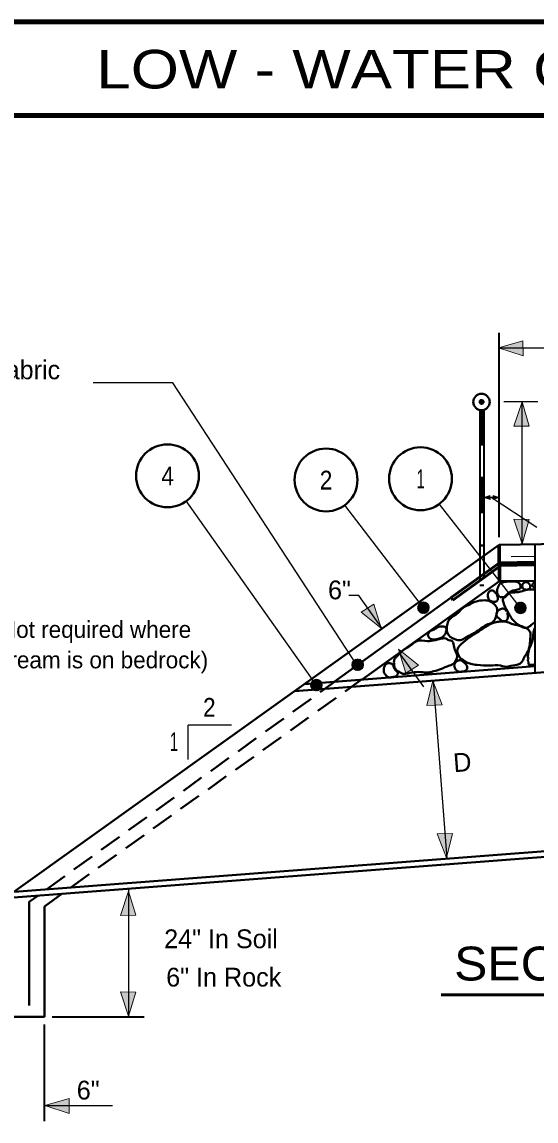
# Model space of a CAD drawing. Extents: x -8731 to -2100, y -66514 to -56618.
# Drawn here: x -3163 to -2854, y -66113 to -65453 of the extents above; entities that cross this region are included whole.
import ezdxf
from ezdxf.enums import TextEntityAlignment as Align

# ---------------------------------------------------------------- set-up
doc = ezdxf.new("R2010")
doc.units = 0
doc.header["$LTSCALE"] = 4.5
doc.header["$PDMODE"] = 32
doc.header["$PDSIZE"] = 2.25
doc.linetypes.add('MEDIUM_DASHED', pattern=[4.5, 3, -1.5])
doc.layers.add('1', color=7, linetype='Continuous', lineweight=13)
doc.layers.add('3', color=7, linetype='Continuous', lineweight=40)

msp = doc.modelspace()

# ---------------------------------------------------------------- hatches: boundary and pattern name
at = {"layer": '1'}
for points in [[(-2876.58, -65648.3), (-2861.92, -65653.14), (-2862.06, -65644.04)], [(-2862.56, -65680.72), (-2867.4, -65695.36), (-2858.28, -65695.24)], [(-2885.46, -65738.06), (-2881.78, -65739.28), (-2881.82, -65736.98)], [(-2876.26, -65738.06), (-2879.94, -65739.28), (-2879.92, -65736.98)], [(-2862.56, -65765.88), (-2867.4, -65751.24), (-2858.28, -65751.36)], [(-2947.18, -65816.68), (-2959.24, -65807.04), (-2951.54, -65802.18)], [(-2936.76, -65829.22), (-2924.72, -65838.84), (-2932.42, -65843.72)], [(-2916.1, -65848.24), (-2910.54, -65862.64), (-2919.64, -65862.96)], [(-2907.92, -65954.62), (-2913.46, -65940.22), (-2904.36, -65939.9)], [(-3098.82, -65974.46), (-3103.64, -65989.12), (-3094.54, -65988.98)], [(-3098.82, -66049.64), (-3103.64, -66035), (-3094.54, -66035.12)], [(-3149.06, -66103.3), (-3134.42, -66108.14), (-3134.54, -66099.04)]]:
    msp.add_hatch(color=256, dxfattribs=at).paths.add_polyline_path(points)

# ---------------------------------------------------------------- linework, layer by layer
at = {"layer": '1', "lineweight": 100}
for p, q in [((-2151.28, -65452.56), (-3643.5, -65452.56)), ((-2151.28, -65508.8), (-3643.5, -65508.8))]:
    msp.add_line(p, q, dxfattribs=at)
at = {"layer": '1'}
for p, q in [((-2921.14, -65807.74), (-2925.3, -65803.58)), ((-2921.42, -65807.74), (-2925.3, -65804.04)), ((-2921.88, -65807.74), (-2925.3, -65804.32)), ((-2922.32, -65807.74), (-2925.3, -65804.76)), ((-2920.68, -65807.74), (-2925.14, -65803.14)), ((-2922.92, -65807.6), (-2925.14, -65805.52)), ((-2920.54, -65807.44), (-2924.98, -65803)), ((-2920.1, -65807.3), (-2924.84, -65802.68)), ((-2919.8, -65807.14), (-2924.7, -65802.24)), ((-2919.5, -65807), (-2924.4, -65802.1)), ((-2919.2, -65806.84), (-2924.26, -65801.8)), ((-2919.06, -65806.4), (-2923.94, -65801.5)), ((-2918.76, -65806.26), (-2923.8, -65801.36)), ((-2918.6, -65805.96), (-2923.36, -65801.2)), ((-2918.6, -65805.52), (-2923.06, -65800.92)), ((-2918.46, -65805.08), (-2922.76, -65800.92)), ((-2918.3, -65804.76), (-2922.32, -65800.92)), ((-2918.3, -65804.48), (-2922.02, -65800.76)), ((-2918.3, -65804.04), (-2921.42, -65800.92)), ((-2918.3, -65803.58), (-2920.98, -65800.92)), ((-2918.46, -65803.14), (-2920.54, -65800.92)), ((-2862.92, -65807.88), (-2867.08, -65803.72)), ((-2863.22, -65807.88), (-2867.08, -65804.18)), ((-2863.66, -65807.88), (-2867.08, -65804.48)), ((-2864.1, -65807.88), (-2867.08, -65804.92)), ((-2862.48, -65807.88), (-2866.94, -65803.28)), ((-2864.7, -65807.74), (-2866.94, -65805.66)), ((-2862.32, -65807.6), (-2866.78, -65803.14)), ((-2861.88, -65807.44), (-2866.62, -65802.84)), ((-2861.58, -65807.3), (-2866.48, -65802.4)), ((-2861.28, -65807.14), (-2866.18, -65802.24)), ((-2860.98, -65807), (-2866.04, -65801.96)), ((-2860.84, -65806.56), (-2865.74, -65801.64)), ((-2860.54, -65806.4), (-2865.58, -65801.5)), ((-2860.4, -65806.12), (-2865.14, -65801.36)), ((-2860.4, -65805.66), (-2864.86, -65801.06)), ((-2860.24, -65805.22), (-2864.54, -65801.06)), ((-2860.1, -65804.92), (-2864.1, -65801.06)), ((-2860.1, -65804.62), (-2863.82, -65800.92)), ((-2860.1, -65804.18), (-2863.22, -65801.06)), ((-2860.1, -65803.72), (-2862.78, -65801.06)), ((-2860.24, -65803.28), (-2862.32, -65801.06)), ((-2960.62, -65842.04), (-2964.78, -65837.88)), ((-2960.94, -65842.04), (-2964.78, -65838.32)), ((-2961.38, -65842.04), (-2964.78, -65838.64)), ((-2960.18, -65842.04), (-2964.64, -65837.44)), ((-2960.04, -65841.76), (-2964.5, -65837.28)), ((-2959.58, -65841.6), (-2964.34, -65837)), ((-2959.3, -65841.44), (-2964.2, -65836.56)), ((-2959, -65841.3), (-2963.9, -65836.4)), ((-2958.7, -65841.16), (-2963.74, -65836.1)), ((-2958.56, -65840.72), (-2963.46, -65835.8)), ((-2958.26, -65840.56), (-2963.3, -65835.66)), ((-2958.1, -65840.26), (-2962.86, -65835.52)), ((-2958.1, -65839.82), (-2962.56, -65835.2)), ((-2957.96, -65839.36), (-2962.26, -65835.2)), ((-2957.82, -65839.08), (-2961.82, -65835.2)), ((-2957.82, -65838.78), (-2961.52, -65835.06)), ((-2957.82, -65838.32), (-2960.94, -65835.2)), ((-2957.82, -65837.88), (-2960.48, -65835.2)), ((-2957.96, -65837.44), (-2960.04, -65835.2)), ((-2961.82, -65842.04), (-2964.78, -65839.08)), ((-2962.42, -65841.9), (-2964.64, -65839.82)), ((-2985.42, -65854.22), (-2989.58, -65850.06)), ((-2985.74, -65854.22), (-2989.58, -65850.52)), ((-2986.18, -65854.22), (-2989.58, -65850.8)), ((-2986.62, -65854.22), (-2989.58, -65851.24)), ((-2984.98, -65854.22), (-2989.44, -65849.62)), ((-2987.22, -65854.08), (-2989.44, -65852)), ((-2984.84, -65853.92), (-2989.3, -65849.48)), ((-2984.38, -65853.78), (-2989.14, -65849.16)), ((-2984.1, -65853.64), (-2989, -65848.72)), ((-2983.8, -65853.48), (-2988.7, -65848.58)), ((-2983.5, -65853.32), (-2988.54, -65848.28)), ((-2983.34, -65852.88), (-2988.26, -65847.98)), ((-2983.06, -65852.74), (-2988.1, -65847.84)), ((-2982.9, -65852.44), (-2987.66, -65847.68)), ((-2982.9, -65852), (-2987.36, -65847.4)), ((-2982.76, -65851.56), (-2987.06, -65847.4)), ((-2982.62, -65851.24), (-2986.62, -65847.4)), ((-2982.62, -65850.96), (-2986.32, -65847.24)), ((-2982.62, -65850.52), (-2985.74, -65847.4)), ((-2982.62, -65850.06), (-2985.28, -65847.4)), ((-2982.76, -65849.62), (-2984.84, -65847.4))]:
    msp.add_line(p, q, dxfattribs=at)
for points in [[(-2876.58, -65648.3), (-2861.92, -65653.14), (-2862.06, -65644.04)], [(-2862.56, -65680.72), (-2867.4, -65695.36), (-2858.28, -65695.24)], [(-2885.46, -65738.06), (-2881.78, -65739.28), (-2881.82, -65736.98)], [(-2876.26, -65738.06), (-2879.94, -65739.28), (-2879.92, -65736.98)], [(-2862.56, -65765.88), (-2867.4, -65751.24), (-2858.28, -65751.36)], [(-2947.18, -65816.68), (-2959.24, -65807.04), (-2951.54, -65802.18)], [(-2936.76, -65829.22), (-2924.72, -65838.84), (-2932.42, -65843.72)], [(-2916.1, -65848.24), (-2910.54, -65862.64), (-2919.64, -65862.96)], [(-2907.92, -65954.62), (-2913.46, -65940.22), (-2904.36, -65939.9)], [(-3098.82, -65974.46), (-3103.64, -65989.12), (-3094.54, -65988.98)], [(-3098.82, -66049.64), (-3103.64, -66035), (-3094.54, -66035.12)], [(-3149.06, -66103.3), (-3134.42, -66108.14), (-3134.54, -66099.04)]]:
    msp.add_lwpolyline(points, close=True, dxfattribs=at)
for centre in [(-2921.72, -65804.32), (-2863.51, -65804.47), (-2961.23, -65838.63), (-2986.03, -65850.8)]:
    msp.add_circle(centre, 3.49, dxfattribs=at)
at = {"layer": '3', "lineweight": 35}
for p, q in [((-2876.28, -65762), (-2876.28, -65639.2)), ((-2887.86, -65685.52), (-2887.86, -65774.92)), ((-2885.5, -65685.52), (-2885.5, -65773.14)), ((-2854.9, -65766.32), (-2854.9, -65843.52)), ((-3144.78, -66049.94), (-3089.38, -66049.94)), ((-3149.38, -66112.6), (-3149.38, -66054.56))]:
    msp.add_line(p, q, dxfattribs=at)
at = {"layer": '3', "lineweight": 25}
for p, q in [((-2575.42, -65648.4), (-2876.28, -65648.4)), ((-3072.16, -65669.34), (-3120.12, -65669.34)), ((-2962.42, -65837.88), (-3072.16, -65669.34)), ((-2852.98, -65680.76), (-2873.46, -65680.76)), ((-2862.5, -65766.32), (-2862.5, -65680.76)), ((-2876.28, -65738.1), (-2885.5, -65738.1)), ((-2853.56, -65756.2), (-2881.04, -65738.1)), ((-2986.02, -65850.8), (-3064.14, -65740.16)), ((-2921.72, -65804.32), (-2968.94, -65742.7)), ((-2863.52, -65804.48), (-2912.22, -65741.96)), ((-2869.16, -65773.58), (-2854.9, -65773.44)), ((-2960.62, -65797.04), (-2966.58, -65797.04)), ((-2946.52, -65816.8), (-2960.62, -65797.04)), ((-2921.42, -65851.84), (-2936.28, -65831.2)), ((-2907.46, -65955.04), (-2915.78, -65848.12)), ((-3036.96, -65874.86), (-3063.1, -65874.86)), ((-3063.1, -65895.5), (-3063.1, -65874.86)), ((-3098.58, -66049.94), (-3098.58, -65973.02)), ((-3108.38, -66103.4), (-3149.38, -66103.4))]:
    msp.add_line(p, q, dxfattribs=at)
at = {"layer": '3', "lineweight": 53}
for p, q in [((-2887.86, -65685.82), (-2885.5, -65685.82)), ((-2887.86, -65686.12), (-2885.5, -65686.12)), ((-2887.86, -65686.72), (-2885.5, -65686.72)), ((-2887.86, -65687.32), (-2885.5, -65687.32)), ((-2887.86, -65688.2), (-2885.5, -65688.2)), ((-2887.86, -65689.08), (-2885.5, -65689.08)), ((-2887.86, -65689.84), (-2885.5, -65689.84)), ((-2887.86, -65690.72), (-2885.5, -65690.72)), ((-2887.86, -65691.62), (-2885.5, -65691.62)), ((-2887.86, -65692.64), (-2885.5, -65692.64)), ((-2887.86, -65693.54), (-2885.5, -65693.54)), ((-2887.86, -65694.44), (-2885.5, -65694.44)), ((-2887.86, -65695.32), (-2885.5, -65695.32)), ((-2887.86, -65696.22), (-2885.5, -65696.22)), ((-2887.86, -65697.12), (-2885.5, -65697.12)), ((-2887.86, -65698), (-2885.5, -65698)), ((-2887.86, -65699.04), (-2885.5, -65699.04)), ((-2887.86, -65700.08), (-2885.5, -65700.08)), ((-2887.86, -65700.52), (-2885.5, -65700.52)), ((-2887.86, -65701.12), (-2885.5, -65701.12)), ((-2887.86, -65701.56), (-2885.5, -65701.56)), ((-2887.86, -65702.3), (-2885.5, -65702.3)), ((-2887.86, -65703.2), (-2885.5, -65703.2)), ((-2887.86, -65703.94), (-2885.5, -65703.94)), ((-2887.86, -65704.68), (-2885.5, -65704.68)), ((-2887.86, -65705.42), (-2885.5, -65705.42)), ((-2887.86, -65706.02), (-2885.5, -65706.02)), ((-2887.86, -65726.66), (-2885.5, -65726.66)), ((-2887.86, -65727.26), (-2885.5, -65727.26)), ((-2887.86, -65728), (-2885.5, -65728)), ((-2887.86, -65728.88), (-2885.5, -65728.88)), ((-2887.86, -65729.78), (-2885.5, -65729.78)), ((-2887.86, -65730.68), (-2885.5, -65730.68)), ((-2887.86, -65731.72), (-2885.5, -65731.72)), ((-2887.86, -65732.6), (-2885.5, -65732.6)), ((-2887.86, -65733.04), (-2885.5, -65733.04)), ((-2887.86, -65733.8), (-2885.5, -65733.8)), ((-2887.86, -65734.84), (-2885.5, -65734.84)), ((-2887.86, -65735.72), (-2885.5, -65735.72)), ((-2887.86, -65736.6), (-2885.5, -65736.6)), ((-2887.86, -65737.5), (-2885.5, -65737.5)), ((-2887.86, -65738.24), (-2885.5, -65738.24)), ((-2887.86, -65738.54), (-2885.5, -65738.54)), ((-2887.86, -65739.28), (-2885.5, -65739.28)), ((-2887.86, -65740.16), (-2885.5, -65740.16)), ((-2887.86, -65741.06), (-2885.5, -65741.06)), ((-2887.86, -65741.52), (-2885.5, -65741.52)), ((-2887.86, -65742.1), (-2885.5, -65742.1)), ((-2887.86, -65743), (-2885.5, -65743)), ((-2887.86, -65743.44), (-2885.5, -65743.44)), ((-2887.86, -65744.04), (-2885.5, -65744.04)), ((-2887.86, -65744.78), (-2885.5, -65744.78)), ((-2887.86, -65745.36), (-2885.5, -65745.36)), ((-2887.86, -65746.12), (-2885.5, -65746.12)), ((-2887.86, -65746.72), (-2885.5, -65746.72)), ((-2905.1, -65798.24), (-2876.14, -65777.3)), ((-2904.06, -65799.72), (-2876.14, -65779.52)), ((-2876.14, -65777.3), (-2854.9, -65777)), ((-2876.14, -65778.92), (-2854.9, -65778.64)), ((-2904.06, -65799.72), (-2905.1, -65798.24)), ((-2695.26, -66036.88), (-2911.04, -66036.88))]:
    msp.add_line(p, q, dxfattribs=at)
at = {"layer": '3'}
for p, q in [((-2887.86, -65726.36), (-2885.5, -65726.36)), ((-2876.28, -65766.6), (-2575.42, -65761.7)), ((-3167.78, -65974.96), (-2876.28, -65766.6)), ((-2887.86, -65766.9), (-2885.5, -65766.9)), ((-2958.56, -65847.54), (-2875.98, -65788.44)), ((-2875.98, -65788.44), (-2854.9, -65788.14)), ((-2975.34, -65848.88), (-2905.1, -65798.24)), ((-2999.24, -65854.52), (-2481.42, -65814.88)), ((-2855.06, -65813.24), (-2857.28, -65814.72)), ((-2993.3, -65850.2), (-2854.9, -65839.52)), ((-3167.34, -65974.96), (-2159.32, -65897.58)), ((-3167.78, -65978.36), (-2313.46, -65912.88)), ((-3158.58, -65981.04), (-3153.38, -65977.32)), ((-3149.38, -65983.72), (-3138.82, -65976.14)), ((-3158.58, -66043.26), (-3158.58, -65981.04)), ((-3149.38, -66049.94), (-3149.38, -65983.72)), ((-3149.38, -66049.94), (-3167.78, -66049.94))]:
    msp.add_line(p, q, dxfattribs=at)
at = {"layer": '3', "lineweight": 70}
msp.add_line((-2876.28, -65766.6), (-2875.98, -65788.44), dxfattribs=at)
at = {"layer": '3', "linetype": 'MEDIUM_DASHED', "lineweight": 35}
for p, q in [((-2887.86, -65774.92), (-2887.86, -65790.8)), ((-2885.5, -65773.14), (-2885.5, -65790.8)), ((-2887.86, -65790.8), (-2885.5, -65790.8))]:
    msp.add_line(p, q, dxfattribs=at)
at = {"layer": '3', "linetype": 'MEDIUM_DASHED'}
for p, q in [((-3148.04, -65973.46), (-2975.18, -65848.88)), ((-3133.48, -65972.28), (-2958.86, -65847.54))]:
    msp.add_line(p, q, dxfattribs=at)
at = {"layer": '3'}
for centre, radius in [((-2886.9, -65680.77), 4.93), ((-3075.42, -65725.1), 18.87), ((-2980.23, -65727.62), 18.87), ((-2923.51, -65726.88), 18.87)]:
    msp.add_circle(centre, radius, dxfattribs=at)
for points in [[(-2875.84, -65798.08), (-2877.18, -65796.16), (-2877.46, -65794.38), (-2876.58, -65791.12), (-2875.4, -65789.62), (-2873.62, -65789.04), (-2866.78, -65788.58), (-2865, -65789.04), (-2863.66, -65790.52), (-2863.52, -65792.3), (-2865, -65793.48), (-2866.62, -65793.78), (-2871.68, -65796.3), (-2873.16, -65797.8), (-2875.7, -65797.94)], [(-2859.2, -65789.04), (-2860.98, -65789.18), (-2861.74, -65789.62), (-2862.32, -65790.36), (-2862.32, -65792), (-2861.44, -65793.2), (-2860.54, -65793.48), (-2859.2, -65793.48), (-2858.32, -65793.2), (-2858.02, -65792.6), (-2857.58, -65792), (-2857.72, -65790.8), (-2859.36, -65789.04)], [(-2854.9, -65788.88), (-2855.94, -65789.76), (-2856.24, -65790.36), (-2855.94, -65791.7), (-2854.9, -65792.3)], [(-2879.7, -65794.24), (-2880.58, -65793.92), (-2881.62, -65794.24), (-2882.52, -65794.96), (-2883.12, -65796.3), (-2883.12, -65797.5), (-2881.62, -65800.16), (-2880.58, -65800.6), (-2879.1, -65800.76), (-2878.36, -65800.6), (-2877.32, -65799.88), (-2877.32, -65797.5), (-2877.62, -65796.46), (-2878.22, -65795.56), (-2879.1, -65794.82), (-2879.1, -65794.52), (-2879.7, -65794.24), (-2879.86, -65794.38)], [(-2857.14, -65814.88), (-2858.62, -65815.92), (-2860.1, -65816.5), (-2863.52, -65815.32), (-2865, -65814.42), (-2866.94, -65812.8), (-2868.42, -65811.16), (-2871.24, -65806.4), (-2873.76, -65801.2), (-2873.9, -65798.98), (-2872.28, -65797.64), (-2870.5, -65795.86), (-2867.08, -65795.12), (-2864.1, -65794.82), (-2860.4, -65793.78), (-2856.82, -65793.34), (-2855.06, -65793.34)], [(-2901.22, -65823.78), (-2906.72, -65820.66), (-2907.46, -65819.02), (-2907.62, -65815.6), (-2906.88, -65812.48), (-2903.16, -65809.08), (-2901.68, -65808.04), (-2898.7, -65805.08), (-2895.44, -65803), (-2893.82, -65802.4), (-2892.18, -65801.36), (-2890.7, -65800.76), (-2884.9, -65799.88), (-2883.42, -65800.02), (-2880.14, -65801.5), (-2878.5, -65803), (-2877.62, -65804.48), (-2877.46, -65805.96), (-2878.06, -65809.22), (-2879.7, -65812.48), (-2881.18, -65813.68), (-2883.12, -65814.28), (-2886.08, -65815.92), (-2889.8, -65818.58), (-2897.38, -65822.88), (-2899.3, -65823.78), (-2901.08, -65823.78)], [(-2871.82, -65806.56), (-2872.42, -65805.52), (-2873.02, -65805.08), (-2874.8, -65804.92), (-2876.28, -65805.66), (-2877.02, -65806.26), (-2877.92, -65808.48), (-2877.02, -65810.26), (-2876.74, -65810.42), (-2875.4, -65811.76), (-2873.02, -65812.48), (-2872.28, -65812.34), (-2871.68, -65811.76), (-2871.08, -65810.12), (-2871.54, -65807.3)], [(-2913.1, -65815.92), (-2916.38, -65817.84), (-2916.98, -65818), (-2918.02, -65818.88), (-2918.9, -65819.92), (-2918.9, -65821.4), (-2918.6, -65822), (-2917.42, -65823.04), (-2916.54, -65823.32), (-2914.46, -65823.32), (-2912.38, -65822.88), (-2910, -65821.7), (-2908.8, -65820.22), (-2908.06, -65818.44), (-2907.92, -65817.1), (-2908.36, -65816.36), (-2909.7, -65815.6), (-2911.34, -65815.6), (-2911.62, -65815.6), (-2913.26, -65816.06)], [(-2899.74, -65834.48), (-2901.38, -65829.42), (-2900.04, -65827.2), (-2890.1, -65819.62), (-2884.74, -65816.06), (-2882.96, -65815.02), (-2877.32, -65812.8), (-2874.36, -65812.64), (-2871.38, -65812.94), (-2868.12, -65814.28), (-2862.62, -65815.46), (-2859.36, -65817.1), (-2857.72, -65818.88), (-2857.42, -65820.66), (-2857.58, -65823.04), (-2859.8, -65831.94), (-2860.98, -65833.58), (-2861.58, -65835.06), (-2862.78, -65837), (-2864.4, -65838.18), (-2869.3, -65839.22), (-2870.78, -65839.68), (-2875.54, -65839.08), (-2881.78, -65839.08), (-2889.5, -65838.64), (-2893.36, -65838.04), (-2895.74, -65837.14), (-2897.22, -65836.24), (-2898.7, -65835.2), (-2899.74, -65834.48)], [(-2854.74, -65816.36), (-2855.2, -65817.4), (-2855.78, -65820.52), (-2856.24, -65823.92), (-2857.28, -65826.9), (-2858.76, -65831.06), (-2858.9, -65832.4), (-2859.06, -65833.88), (-2858.76, -65835.06), (-2859.06, -65835.52), (-2858.76, -65836.84), (-2858.46, -65838.48), (-2856.82, -65838.64), (-2855.34, -65838.48)], [(-2905.84, -65839.08), (-2904.06, -65838.18), (-2902.42, -65836.1), (-2901.54, -65834.02), (-2901.68, -65832.24), (-2903.16, -65828.84), (-2903.46, -65827.04), (-2904.94, -65824.08), (-2906.58, -65823.78), (-2908.36, -65822.74), (-2910.14, -65822.74), (-2913.1, -65823.32), (-2914.6, -65823.78), (-2919.34, -65824.36), (-2925.74, -65824.36), (-2929.9, -65827.48), (-2932.42, -65828.84), (-2937.02, -65832.84), (-2938.5, -65834.32), (-2939.4, -65836.24), (-2939.4, -65837.74), (-2938.8, -65840.72), (-2935.68, -65843.24), (-2934.06, -65843.98), (-2932.26, -65843.98), (-2927.38, -65843.08), (-2922.18, -65843.08), (-2918.76, -65843.24), (-2915.5, -65842.48), (-2910.88, -65841), (-2908.96, -65840.12), (-2905.84, -65839.08)], [(-2937.32, -65842.94), (-2938.66, -65841.6), (-2940.14, -65838.78), (-2940.74, -65838.04), (-2941.92, -65837.6), (-2942.82, -65837.6), (-2944.3, -65838.32), (-2945.34, -65840.12), (-2945.48, -65842.94), (-2944.44, -65844.72), (-2942.82, -65846.06), (-2941.92, -65846.2), (-2939.84, -65845.9), (-2937.62, -65845.02), (-2937.32, -65844.42), (-2937.18, -65843.98), (-2937.32, -65842.94)], [(-2897.96, -65836.84), (-2898.56, -65836.24), (-2899.16, -65835.96), (-2900.94, -65836.1), (-2902.42, -65837.14), (-2902.86, -65837.88), (-2903.16, -65838.32), (-2903.16, -65839.68), (-2902.58, -65841.16), (-2900.64, -65842.64), (-2898.12, -65842.64), (-2896.34, -65842.04), (-2895.88, -65841.44), (-2895.58, -65841.16), (-2895.58, -65839.68), (-2897.38, -65837.14), (-2897.82, -65836.84)]]:
    msp.add_spline(points, degree=3, dxfattribs=at)
msp.add_point((-2886.82, -65680.76), dxfattribs=at)

# ---------------------------------------------------------------- texts
for s, height, width, p in [('  LOW - WATER CROSSING ', 23.16, 1.2, (-2893.1, -65492.48)), ('4', 11.28, 0.9, (-3075.35, -65730.82)), ('2', 11.28, 0.9, (-2980.23, -65733.34)), ('1', 11.28, 0.6, (-2923.41, -65732.6)), ('2', 11.28, 0.9, (-3050.31, -65869.82)), ('1', 11.28, 0.6, (-3071.57, -65890.46))]:
    msp.add_text(s, height=height, dxfattribs=dict(at, width=width)).set_placement(p, align=Align.CENTER)
for s, p in [('Type B Fabric', (-3186.86, -65667.12)), ('6"', (-2972.17, -65799.28)), ('24" In Soil', (-3043.3, -66008.8)), ('6" In Rock', (-3041.68, -66031.84)), ('6"', (-3123.05, -66099.68))]:
    msp.add_text(s, height=11.28, dxfattribs=at).set_placement(p, align=Align.CENTER)
for s, p in [('(Not required where', (-3180.56, -65822.44)), ('stream is on bedrock)', (-3180.86, -65840.72))]:
    msp.add_text(s, height=10.1, dxfattribs=at).set_placement(p)
msp.add_text('D', height=11.28, rotation=4.389, dxfattribs=at).set_placement((-2897.98, -65902.75), align=Align.CENTER)
at = {"layer": '3', "width": 1.1}
msp.add_text('SECTION A-A', height=20.34, dxfattribs=at).set_placement((-2903.3, -66028.2))

doc.saveas('drawing.dxf')
